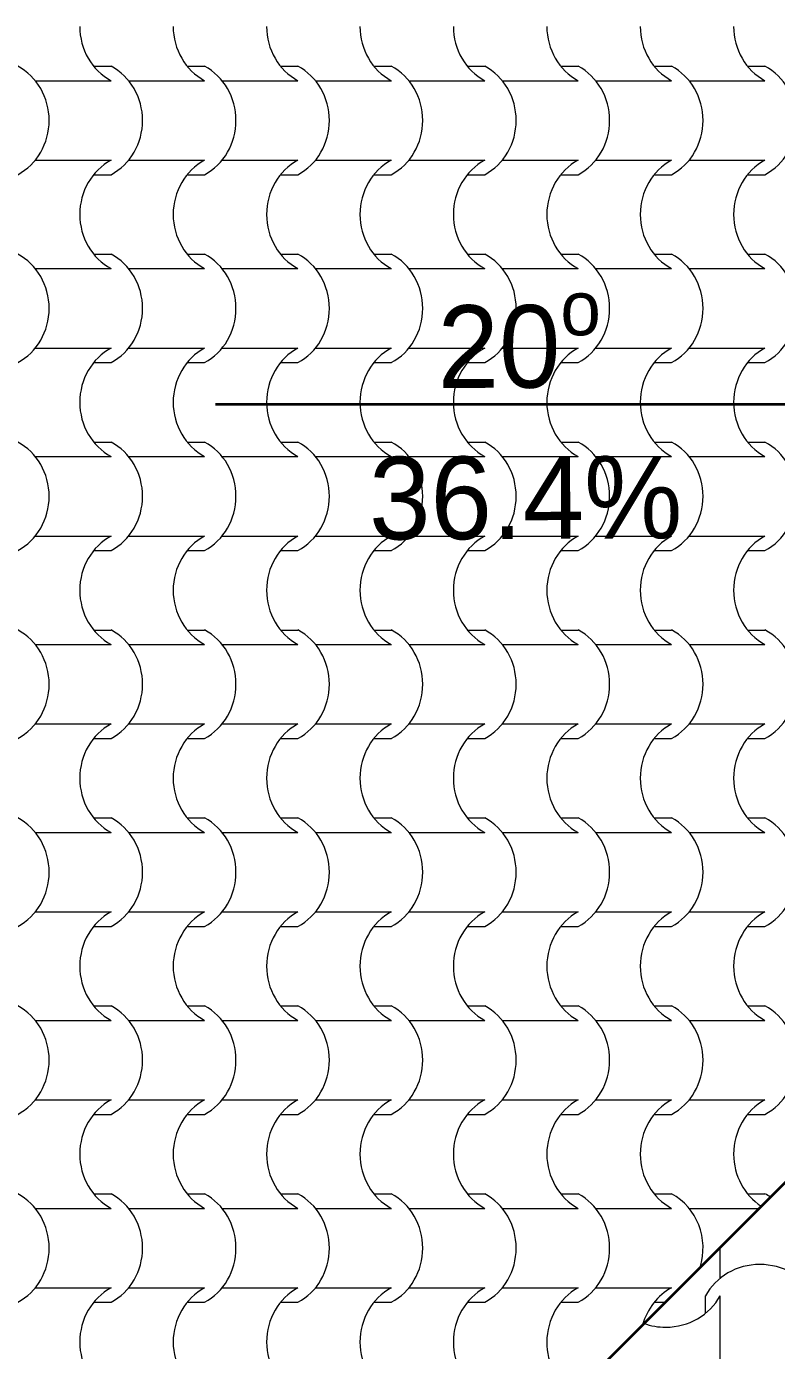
# Model space of a CAD drawing. Extents: x -1929 to 256751, y -18317 to 36108.
# Drawn here: x 249034 to 250169, y 10958 to 12962 of the extents above; entities that cross this region are included whole.
import ezdxf

# ---------------------------------------------------------------- set-up
doc = ezdxf.new("R2010")
doc.units = 0
doc.header["$LTSCALE"] = 5
doc.header["$MEASUREMENT"] = 0
doc.set_wipeout_variables(frame=1)
doc.linetypes.add('Wipeout_Contour', pattern=[100000, 0, -100000])
for name, color, linetype, lineweight in [('102', 254, 'Continuous', 15), ('41', 7, 'Continuous', 35), ('46', 9, 'Continuous', 35)]:
    doc.layers.add(name, color=color, linetype=linetype, lineweight=lineweight)
doc.layers.add('65', color=7, linetype='Continuous', lineweight=20, true_color=0x4e4e4e)
doc.styles.add('GENERATED_STYLE_4', font='arial.ttf')

# ---------------------------------------------------------------- blocks, each defined once
blk = doc.blocks.new('*X264')
at = {"layer": '102', "color": 254, "linetype": 'Continuous', "lineweight": 15}
for p, q in [((267.705, 213.538), (268.232, 213.538)), ((270.53, 213.538), (271.057, 213.538)), ((273.356, 213.538), (273.882, 213.538)), ((276.181, 213.538), (276.708, 213.538)), ((279.006, 213.538), (279.533, 213.538)), ((281.832, 213.538), (282.359, 213.538)), ((284.657, 213.538), (285.184, 213.538)), ((287.483, 213.538), (288.009, 213.538)), ((265.94, 213.098), (267.086, 213.098)), ((267.086, 213.098), (268.232, 213.098)), ((268.765, 213.098), (269.911, 213.098)), ((269.911, 213.098), (271.057, 213.098)), ((271.591, 213.098), (272.736, 213.098)), ((272.736, 213.098), (273.882, 213.098)), ((274.416, 213.098), (275.562, 213.098)), ((275.562, 213.098), (276.708, 213.098)), ((277.241, 213.098), (278.387, 213.098)), ((278.387, 213.098), (279.533, 213.098)), ((280.067, 213.098), (281.213, 213.098)), ((281.213, 213.098), (282.359, 213.098)), ((282.892, 213.098), (284.038, 213.098)), ((284.038, 213.098), (285.184, 213.098)), ((285.718, 213.098), (286.863, 213.098)), ((286.863, 213.098), (288.009, 213.098)), ((265.94, 210.693), (267.086, 210.693)), ((267.086, 210.693), (268.232, 210.693)), ((268.765, 210.693), (269.911, 210.693)), ((269.911, 210.693), (271.057, 210.693)), ((271.591, 210.693), (272.736, 210.693)), ((272.736, 210.693), (273.882, 210.693)), ((274.416, 210.693), (275.562, 210.693)), ((275.562, 210.693), (276.708, 210.693)), ((277.241, 210.693), (278.387, 210.693)), ((278.387, 210.693), (279.533, 210.693)), ((280.067, 210.693), (281.213, 210.693)), ((281.213, 210.693), (282.359, 210.693)), ((282.892, 210.693), (284.038, 210.693)), ((284.038, 210.693), (285.184, 210.693)), ((285.718, 210.693), (286.863, 210.693)), ((286.863, 210.693), (288.009, 210.693)), ((267.705, 210.253), (268.232, 210.253)), ((270.53, 210.253), (271.057, 210.253)), ((273.356, 210.253), (273.882, 210.253)), ((276.181, 210.253), (276.708, 210.253)), ((279.006, 210.253), (279.533, 210.253)), ((281.832, 210.253), (282.359, 210.253)), ((284.657, 210.253), (285.184, 210.253)), ((287.483, 210.253), (288.009, 210.253)), ((267.705, 207.848), (268.232, 207.848)), ((270.53, 207.848), (271.057, 207.848)), ((273.356, 207.848), (273.882, 207.848)), ((276.181, 207.848), (276.708, 207.848)), ((279.006, 207.848), (279.533, 207.848)), ((281.832, 207.848), (282.359, 207.848)), ((284.657, 207.848), (285.184, 207.848)), ((287.483, 207.848), (288.009, 207.848)), ((265.94, 207.408), (267.086, 207.408)), ((267.086, 207.408), (268.232, 207.408)), ((268.765, 207.408), (269.911, 207.408)), ((269.911, 207.408), (271.057, 207.408)), ((271.591, 207.408), (272.736, 207.408)), ((272.736, 207.408), (273.882, 207.408)), ((274.416, 207.408), (275.562, 207.408)), ((275.562, 207.408), (276.708, 207.408)), ((277.241, 207.408), (278.387, 207.408)), ((278.387, 207.408), (279.533, 207.408)), ((280.067, 207.408), (281.213, 207.408)), ((281.213, 207.408), (282.359, 207.408)), ((282.892, 207.408), (284.038, 207.408)), ((284.038, 207.408), (285.184, 207.408)), ((285.718, 207.408), (286.863, 207.408)), ((286.863, 207.408), (288.009, 207.408)), ((265.94, 205.004), (267.086, 205.004)), ((267.086, 205.004), (268.232, 205.004)), ((268.765, 205.004), (269.911, 205.004)), ((269.911, 205.004), (271.057, 205.004)), ((271.591, 205.004), (272.736, 205.004)), ((272.736, 205.004), (273.882, 205.004)), ((274.416, 205.004), (275.562, 205.004)), ((275.562, 205.004), (276.708, 205.004)), ((277.241, 205.004), (278.387, 205.004)), ((278.387, 205.004), (279.533, 205.004)), ((280.067, 205.004), (281.213, 205.004)), ((281.213, 205.004), (282.359, 205.004)), ((282.892, 205.004), (284.038, 205.004)), ((284.038, 205.004), (285.184, 205.004)), ((285.718, 205.004), (286.863, 205.004)), ((286.863, 205.004), (288.009, 205.004)), ((267.705, 204.564), (268.232, 204.564)), ((270.53, 204.564), (271.057, 204.564)), ((273.356, 204.564), (273.882, 204.564)), ((276.181, 204.564), (276.708, 204.564)), ((279.006, 204.564), (279.533, 204.564)), ((281.832, 204.564), (282.359, 204.564)), ((284.657, 204.564), (285.184, 204.564)), ((287.483, 204.564), (288.009, 204.564)), ((267.705, 202.159), (268.232, 202.159)), ((270.53, 202.159), (271.057, 202.159)), ((273.356, 202.159), (273.882, 202.159)), ((276.181, 202.159), (276.708, 202.159)), ((279.006, 202.159), (279.533, 202.159)), ((281.832, 202.159), (282.359, 202.159)), ((284.657, 202.159), (285.184, 202.159)), ((287.483, 202.159), (288.009, 202.159)), ((265.94, 201.719), (267.086, 201.719)), ((267.086, 201.719), (268.232, 201.719)), ((268.765, 201.719), (269.911, 201.719)), ((269.911, 201.719), (271.057, 201.719)), ((271.591, 201.719), (272.736, 201.719)), ((272.736, 201.719), (273.882, 201.719)), ((274.416, 201.719), (275.562, 201.719)), ((275.562, 201.719), (276.708, 201.719)), ((277.241, 201.719), (278.387, 201.719)), ((278.387, 201.719), (279.533, 201.719)), ((280.067, 201.719), (281.213, 201.719)), ((281.213, 201.719), (282.359, 201.719)), ((282.892, 201.719), (284.038, 201.719)), ((284.038, 201.719), (285.184, 201.719)), ((285.718, 201.719), (286.863, 201.719)), ((286.863, 201.719), (288.009, 201.719)), ((265.94, 199.314), (267.086, 199.314)), ((267.086, 199.314), (268.232, 199.314)), ((268.765, 199.314), (269.911, 199.314)), ((269.911, 199.314), (271.057, 199.314)), ((271.591, 199.314), (272.736, 199.314)), ((272.736, 199.314), (273.882, 199.314)), ((274.416, 199.314), (275.562, 199.314)), ((275.562, 199.314), (276.708, 199.314)), ((277.241, 199.314), (278.387, 199.314)), ((278.387, 199.314), (279.533, 199.314)), ((280.067, 199.314), (281.213, 199.314)), ((281.213, 199.314), (282.359, 199.314)), ((282.892, 199.314), (284.038, 199.314)), ((284.038, 199.314), (285.184, 199.314)), ((285.718, 199.314), (286.863, 199.314)), ((286.863, 199.314), (288.009, 199.314)), ((267.705, 198.874), (268.232, 198.874)), ((270.53, 198.874), (271.057, 198.874)), ((273.356, 198.874), (273.882, 198.874)), ((276.181, 198.874), (276.708, 198.874)), ((279.006, 198.874), (279.533, 198.874)), ((281.832, 198.874), (282.359, 198.874)), ((284.657, 198.874), (285.184, 198.874)), ((287.483, 198.874), (288.009, 198.874)), ((267.705, 196.469), (268.232, 196.469)), ((270.53, 196.469), (271.057, 196.469)), ((273.356, 196.469), (273.882, 196.469)), ((276.181, 196.469), (276.708, 196.469)), ((279.006, 196.469), (279.533, 196.469)), ((281.832, 196.469), (282.359, 196.469)), ((284.657, 196.469), (285.184, 196.469)), ((287.483, 196.469), (288.009, 196.469)), ((265.94, 196.029), (267.086, 196.029)), ((267.086, 196.029), (268.232, 196.029)), ((268.765, 196.029), (269.911, 196.029)), ((269.911, 196.029), (271.057, 196.029)), ((271.591, 196.029), (272.736, 196.029)), ((272.736, 196.029), (273.882, 196.029)), ((274.416, 196.029), (275.562, 196.029)), ((275.562, 196.029), (276.708, 196.029)), ((277.241, 196.029), (278.387, 196.029)), ((278.387, 196.029), (279.533, 196.029)), ((280.067, 196.029), (281.213, 196.029)), ((281.213, 196.029), (282.359, 196.029)), ((282.892, 196.029), (284.038, 196.029)), ((284.038, 196.029), (285.184, 196.029)), ((285.718, 196.029), (286.863, 196.029)), ((286.863, 196.029), (288.009, 196.029)), ((265.94, 193.624), (267.086, 193.624)), ((267.086, 193.624), (268.232, 193.624)), ((268.765, 193.624), (269.911, 193.624)), ((269.911, 193.624), (271.057, 193.624)), ((271.591, 193.624), (272.736, 193.624)), ((272.736, 193.624), (273.882, 193.624)), ((274.416, 193.624), (275.562, 193.624)), ((275.562, 193.624), (276.708, 193.624)), ((277.241, 193.624), (278.387, 193.624)), ((278.387, 193.624), (279.533, 193.624)), ((280.067, 193.624), (281.213, 193.624)), ((281.213, 193.624), (282.359, 193.624)), ((282.892, 193.624), (284.038, 193.624)), ((284.038, 193.624), (285.184, 193.624)), ((285.718, 193.624), (286.863, 193.624)), ((286.863, 193.624), (288.009, 193.624)), ((267.705, 193.184), (268.232, 193.184)), ((270.53, 193.184), (271.057, 193.184)), ((273.356, 193.184), (273.882, 193.184)), ((276.181, 193.184), (276.708, 193.184)), ((279.006, 193.184), (279.533, 193.184)), ((281.832, 193.184), (282.359, 193.184)), ((284.657, 193.184), (285.184, 193.184)), ((287.483, 193.184), (288.009, 193.184)), ((267.705, 190.78), (268.232, 190.78)), ((270.53, 190.78), (271.057, 190.78)), ((273.356, 190.78), (273.882, 190.78)), ((276.181, 190.78), (276.708, 190.78)), ((279.006, 190.78), (279.533, 190.78)), ((281.832, 190.78), (282.359, 190.78)), ((284.657, 190.78), (285.184, 190.78)), ((287.483, 190.78), (288.009, 190.78)), ((265.94, 190.34), (267.086, 190.34)), ((267.086, 190.34), (268.232, 190.34)), ((268.765, 190.34), (269.911, 190.34)), ((269.911, 190.34), (271.057, 190.34)), ((271.591, 190.34), (272.736, 190.34)), ((272.736, 190.34), (273.882, 190.34)), ((274.416, 190.34), (275.562, 190.34)), ((275.562, 190.34), (276.708, 190.34)), ((277.241, 190.34), (278.387, 190.34)), ((278.387, 190.34), (279.533, 190.34)), ((280.067, 190.34), (281.213, 190.34)), ((281.213, 190.34), (282.359, 190.34)), ((282.892, 190.34), (284.038, 190.34)), ((284.038, 190.34), (285.184, 190.34)), ((285.718, 190.34), (286.863, 190.34)), ((286.863, 190.34), (288.009, 190.34)), ((265.94, 187.935), (267.086, 187.935)), ((267.086, 187.935), (268.232, 187.935)), ((268.765, 187.935), (269.911, 187.935)), ((269.911, 187.935), (271.057, 187.935)), ((271.591, 187.935), (272.736, 187.935)), ((272.736, 187.935), (273.882, 187.935)), ((274.416, 187.935), (275.562, 187.935)), ((275.562, 187.935), (276.708, 187.935)), ((277.241, 187.935), (278.387, 187.935)), ((278.387, 187.935), (279.533, 187.935)), ((280.067, 187.935), (281.213, 187.935)), ((281.213, 187.935), (282.359, 187.935)), ((282.892, 187.935), (284.038, 187.935)), ((284.038, 187.935), (285.184, 187.935)), ((285.718, 187.935), (286.863, 187.935)), ((286.863, 187.935), (288.009, 187.935)), ((267.705, 187.495), (268.232, 187.495)), ((270.53, 187.495), (271.057, 187.495)), ((273.356, 187.495), (273.882, 187.495)), ((276.181, 187.495), (276.708, 187.495)), ((279.006, 187.495), (279.533, 187.495)), ((281.832, 187.495), (282.359, 187.495)), ((284.657, 187.495), (285.184, 187.495)), ((287.483, 187.495), (288.009, 187.495)), ((267.705, 185.09), (268.232, 185.09)), ((270.53, 185.09), (271.057, 185.09)), ((273.356, 185.09), (273.882, 185.09)), ((276.181, 185.09), (276.708, 185.09)), ((279.006, 185.09), (279.533, 185.09)), ((281.832, 185.09), (282.359, 185.09)), ((284.657, 185.09), (285.184, 185.09)), ((287.483, 185.09), (288.009, 185.09)), ((265.94, 184.65), (267.086, 184.65)), ((267.086, 184.65), (268.232, 184.65)), ((268.765, 184.65), (269.911, 184.65)), ((269.911, 184.65), (271.057, 184.65)), ((271.591, 184.65), (272.736, 184.65)), ((272.736, 184.65), (273.882, 184.65)), ((274.416, 184.65), (275.562, 184.65)), ((275.562, 184.65), (276.708, 184.65)), ((277.241, 184.65), (278.387, 184.65)), ((278.387, 184.65), (279.533, 184.65)), ((280.067, 184.65), (281.213, 184.65)), ((281.213, 184.65), (282.359, 184.65)), ((282.892, 184.65), (284.038, 184.65)), ((284.038, 184.65), (285.184, 184.65)), ((285.718, 184.65), (286.863, 184.65)), ((286.863, 184.65), (288.009, 184.65)), ((265.94, 182.245), (267.086, 182.245)), ((267.086, 182.245), (268.232, 182.245)), ((268.765, 182.245), (269.911, 182.245)), ((269.911, 182.245), (271.057, 182.245)), ((271.591, 182.245), (272.736, 182.245)), ((272.736, 182.245), (273.882, 182.245)), ((274.416, 182.245), (275.562, 182.245)), ((275.562, 182.245), (276.708, 182.245)), ((277.241, 182.245), (278.387, 182.245)), ((278.387, 182.245), (279.533, 182.245)), ((280.067, 182.245), (281.213, 182.245)), ((281.213, 182.245), (282.359, 182.245)), ((282.892, 182.245), (284.038, 182.245)), ((284.038, 182.245), (285.184, 182.245)), ((285.718, 182.245), (286.863, 182.245)), ((286.863, 182.245), (288.009, 182.245)), ((267.705, 181.805), (268.232, 181.805)), ((270.53, 181.805), (271.057, 181.805)), ((273.356, 181.805), (273.882, 181.805)), ((276.181, 181.805), (276.708, 181.805)), ((279.006, 181.805), (279.533, 181.805)), ((281.832, 181.805), (282.359, 181.805)), ((284.657, 181.805), (285.184, 181.805)), ((287.483, 181.805), (288.009, 181.805)), ((267.705, 179.4), (268.232, 179.4)), ((270.53, 179.4), (271.057, 179.4)), ((273.356, 179.4), (273.882, 179.4)), ((276.181, 179.4), (276.708, 179.4)), ((279.006, 179.4), (279.533, 179.4)), ((281.832, 179.4), (282.359, 179.4)), ((284.657, 179.4), (285.184, 179.4)), ((287.483, 179.4), (288.009, 179.4)), ((265.94, 178.96), (267.086, 178.96)), ((267.086, 178.96), (268.232, 178.96)), ((268.765, 178.96), (269.911, 178.96)), ((269.911, 178.96), (271.057, 178.96)), ((271.591, 178.96), (272.736, 178.96)), ((272.736, 178.96), (273.882, 178.96)), ((274.416, 178.96), (275.562, 178.96)), ((275.562, 178.96), (276.708, 178.96)), ((277.241, 178.96), (278.387, 178.96)), ((278.387, 178.96), (279.533, 178.96)), ((280.067, 178.96), (281.213, 178.96)), ((281.213, 178.96), (282.359, 178.96)), ((282.892, 178.96), (284.038, 178.96)), ((284.038, 178.96), (285.184, 178.96)), ((285.718, 178.96), (286.863, 178.96)), ((286.863, 178.96), (287.834, 178.96)), ((265.94, 176.556), (267.086, 176.556)), ((267.086, 176.556), (268.232, 176.556)), ((268.765, 176.556), (269.911, 176.556)), ((269.911, 176.556), (271.057, 176.556)), ((271.591, 176.556), (272.736, 176.556)), ((272.736, 176.556), (273.882, 176.556)), ((274.416, 176.556), (275.562, 176.556)), ((275.562, 176.556), (276.708, 176.556)), ((277.241, 176.556), (278.387, 176.556)), ((278.387, 176.556), (279.533, 176.556)), ((280.067, 176.556), (281.213, 176.556)), ((281.213, 176.556), (282.359, 176.556)), ((282.892, 176.556), (284.038, 176.556)), ((284.038, 176.556), (285.184, 176.556)), ((267.705, 176.116), (268.232, 176.116)), ((270.53, 176.116), (271.057, 176.116)), ((273.356, 176.116), (273.882, 176.116)), ((276.181, 176.116), (276.708, 176.116)), ((279.006, 176.116), (279.533, 176.116)), ((281.832, 176.116), (282.359, 176.116)), ((284.657, 176.116), (284.989, 176.116))]:
    blk.add_line(p, q, dxfattribs=at)
for centre, major_axis, start_param, end_param in [((269.02, 214.746), (0, 1.849), 1.573772, 2.670554), ((271.846, 214.746), (0, 1.849), 1.573772, 2.670554), ((274.671, 214.746), (0, 1.849), 1.573772, 2.670554), ((277.496, 214.746), (0, 1.849), 1.573772, 2.670554), ((280.322, 214.746), (0, 1.849), 1.573772, 2.670554), ((283.147, 214.746), (0, 1.849), 1.573772, 2.670554), ((285.973, 214.746), (0, 1.849), 1.573772, 2.670554), ((288.798, 214.746), (0, 1.849), 1.573772, 2.670554), ((264.63, 211.896), (0, 1.839), 3.607672, 5.817106), ((267.455, 211.896), (0, 1.839), 3.607672, 5.817106), ((270.281, 211.896), (0, 1.839), 3.607672, 5.817106), ((273.106, 211.896), (0, 1.839), 3.607672, 5.817106), ((275.931, 211.896), (0, 1.839), 3.607672, 5.817106), ((278.757, 211.896), (0, 1.839), 3.607672, 5.817106), ((281.582, 211.896), (0, 1.839), 3.607672, 5.817106), ((284.408, 211.896), (0, 1.839), 3.607672, 5.817106), ((287.233, 211.896), (0, 1.839), 3.607672, 5.817106), ((269.02, 209.045), (0, 1.849), 0.471039, 1.56782), ((271.846, 209.045), (0, 1.849), 0.471039, 1.56782), ((274.671, 209.045), (0, 1.849), 0.471039, 1.56782), ((277.496, 209.045), (0, 1.849), 0.471039, 1.56782), ((280.322, 209.045), (0, 1.849), 0.471039, 1.56782), ((283.147, 209.045), (0, 1.849), 0.471039, 1.56782), ((285.973, 209.045), (0, 1.849), 0.471039, 1.56782), ((288.798, 209.045), (0, 1.849), 0.471039, 1.56782), ((269.02, 209.056), (0, 1.849), 1.573772, 2.670554), ((271.846, 209.056), (0, 1.849), 1.573772, 2.670554), ((274.671, 209.056), (0, 1.849), 1.573772, 2.670554), ((277.496, 209.056), (0, 1.849), 1.573772, 2.670554), ((280.322, 209.056), (0, 1.849), 1.573772, 2.670554), ((283.147, 209.056), (0, 1.849), 1.573772, 2.670554), ((285.973, 209.056), (0, 1.849), 1.573772, 2.670554), ((288.798, 209.056), (0, 1.849), 1.573772, 2.670554), ((264.63, 206.206), (0, 1.839), 3.607672, 5.817106), ((267.455, 206.206), (0, 1.839), 3.607672, 5.817106), ((270.281, 206.206), (0, 1.839), 3.607672, 5.817106), ((273.106, 206.206), (0, 1.839), 3.607672, 5.817106), ((275.931, 206.206), (0, 1.839), 3.607672, 5.817106), ((278.757, 206.206), (0, 1.839), 3.607672, 5.817106), ((281.582, 206.206), (0, 1.839), 3.607672, 5.817106), ((284.408, 206.206), (0, 1.839), 3.607672, 5.817106), ((287.233, 206.206), (0, 1.839), 3.607672, 5.817106), ((269.02, 203.356), (0, 1.849), 0.471039, 1.56782), ((271.846, 203.356), (0, 1.849), 0.471039, 1.56782), ((274.671, 203.356), (0, 1.849), 0.471039, 1.56782), ((277.496, 203.356), (0, 1.849), 0.471039, 1.56782), ((280.322, 203.356), (0, 1.849), 0.471039, 1.56782), ((283.147, 203.356), (0, 1.849), 0.471039, 1.56782), ((285.973, 203.356), (0, 1.849), 0.471039, 1.56782), ((288.798, 203.356), (0, 1.849), 0.471039, 1.56782), ((269.02, 203.367), (0, 1.849), 1.573772, 2.670554), ((271.846, 203.367), (0, 1.849), 1.573772, 2.670554), ((274.671, 203.367), (0, 1.849), 1.573772, 2.670554), ((277.496, 203.367), (0, 1.849), 1.573772, 2.670554), ((280.322, 203.367), (0, 1.849), 1.573772, 2.670554), ((283.147, 203.367), (0, 1.849), 1.573772, 2.670554), ((285.973, 203.367), (0, 1.849), 1.573772, 2.670554), ((288.798, 203.367), (0, 1.849), 1.573772, 2.670554), ((264.63, 200.516), (0, 1.839), 3.607672, 5.817106), ((267.455, 200.516), (0, 1.839), 3.607672, 5.817106), ((270.281, 200.516), (0, 1.839), 3.607672, 5.817106), ((273.106, 200.516), (0, 1.839), 3.607672, 5.817106), ((275.931, 200.516), (0, 1.839), 3.607672, 5.817106), ((278.757, 200.516), (0, 1.839), 3.607672, 5.817106), ((281.582, 200.516), (0, 1.839), 3.607672, 5.817106), ((284.408, 200.516), (0, 1.839), 3.607672, 5.817106), ((287.233, 200.516), (0, 1.839), 3.607672, 5.817106), ((269.02, 197.666), (0, 1.849), 0.471039, 1.56782), ((271.846, 197.666), (0, 1.849), 0.471039, 1.56782), ((274.671, 197.666), (0, 1.849), 0.471039, 1.56782), ((277.496, 197.666), (0, 1.849), 0.471039, 1.56782), ((280.322, 197.666), (0, 1.849), 0.471039, 1.56782), ((283.147, 197.666), (0, 1.849), 0.471039, 1.56782), ((285.973, 197.666), (0, 1.849), 0.471039, 1.56782), ((288.798, 197.666), (0, 1.849), 0.471039, 1.56782), ((269.02, 197.677), (0, 1.849), 1.573772, 2.670554), ((271.846, 197.677), (0, 1.849), 1.573772, 2.670554), ((274.671, 197.677), (0, 1.849), 1.573772, 2.670554), ((277.496, 197.677), (0, 1.849), 1.573772, 2.670554), ((280.322, 197.677), (0, 1.849), 1.573772, 2.670554), ((283.147, 197.677), (0, 1.849), 1.573772, 2.670554), ((285.973, 197.677), (0, 1.849), 1.573772, 2.670554), ((288.798, 197.677), (0, 1.849), 1.573772, 2.670554), ((264.63, 194.827), (0, 1.839), 3.607672, 5.817106), ((267.455, 194.827), (0, 1.839), 3.607672, 5.817106), ((270.281, 194.827), (0, 1.839), 3.607672, 5.817106), ((273.106, 194.827), (0, 1.839), 3.607672, 5.817106), ((275.931, 194.827), (0, 1.839), 3.607672, 5.817106), ((278.757, 194.827), (0, 1.839), 3.607672, 5.817106), ((281.582, 194.827), (0, 1.839), 3.607672, 5.817106), ((284.408, 194.827), (0, 1.839), 3.607672, 5.817106), ((287.233, 194.827), (0, 1.839), 3.607672, 5.817106), ((269.02, 191.977), (0, 1.849), 0.471039, 1.56782), ((271.846, 191.977), (0, 1.849), 0.471039, 1.56782), ((274.671, 191.977), (0, 1.849), 0.471039, 1.56782), ((277.496, 191.977), (0, 1.849), 0.471039, 1.56782), ((280.322, 191.977), (0, 1.849), 0.471039, 1.56782), ((283.147, 191.977), (0, 1.849), 0.471039, 1.56782), ((285.973, 191.977), (0, 1.849), 0.471039, 1.56782), ((288.798, 191.977), (0, 1.849), 0.471039, 1.56782), ((269.02, 191.988), (0, 1.849), 1.573772, 2.670554), ((271.846, 191.988), (0, 1.849), 1.573772, 2.670554), ((274.671, 191.988), (0, 1.849), 1.573772, 2.670554), ((277.496, 191.988), (0, 1.849), 1.573772, 2.670554), ((280.322, 191.988), (0, 1.849), 1.573772, 2.670554), ((283.147, 191.988), (0, 1.849), 1.573772, 2.670554), ((285.973, 191.988), (0, 1.849), 1.573772, 2.670554), ((288.798, 191.988), (0, 1.849), 1.573772, 2.670554), ((264.63, 189.137), (0, 1.839), 3.607672, 5.817106), ((267.455, 189.137), (0, 1.839), 3.607672, 5.817106), ((270.281, 189.137), (0, 1.839), 3.607672, 5.817106), ((273.106, 189.137), (0, 1.839), 3.607672, 5.817106), ((275.931, 189.137), (0, 1.839), 3.607672, 5.817106), ((278.757, 189.137), (0, 1.839), 3.607672, 5.817106), ((281.582, 189.137), (0, 1.839), 3.607672, 5.817106), ((284.408, 189.137), (0, 1.839), 3.607672, 5.817106), ((287.233, 189.137), (0, 1.839), 3.607672, 5.817106), ((269.02, 186.287), (0, 1.849), 0.471039, 1.56782), ((271.846, 186.287), (0, 1.849), 0.471039, 1.56782), ((274.671, 186.287), (0, 1.849), 0.471039, 1.56782), ((277.496, 186.287), (0, 1.849), 0.471039, 1.56782), ((280.322, 186.287), (0, 1.849), 0.471039, 1.56782), ((283.147, 186.287), (0, 1.849), 0.471039, 1.56782), ((285.973, 186.287), (0, 1.849), 0.471039, 1.56782), ((288.798, 186.287), (0, 1.849), 0.471039, 1.56782), ((269.02, 186.298), (0, 1.849), 1.573772, 2.670554), ((271.846, 186.298), (0, 1.849), 1.573772, 2.670554), ((274.671, 186.298), (0, 1.849), 1.573772, 2.670554), ((277.496, 186.298), (0, 1.849), 1.573772, 2.670554), ((280.322, 186.298), (0, 1.849), 1.573772, 2.670554), ((283.147, 186.298), (0, 1.849), 1.573772, 2.670554), ((285.973, 186.298), (0, 1.849), 1.573772, 2.670554), ((288.798, 186.298), (0, 1.849), 1.573772, 2.670554), ((264.63, 183.448), (0, 1.839), 3.607672, 5.817106), ((267.455, 183.448), (0, 1.839), 3.607672, 5.817106), ((270.281, 183.448), (0, 1.839), 3.607672, 5.817106), ((273.106, 183.448), (0, 1.839), 3.607672, 5.817106), ((275.931, 183.448), (0, 1.839), 3.607672, 5.817106), ((278.757, 183.448), (0, 1.839), 3.607672, 5.817106), ((281.582, 183.448), (0, 1.839), 3.607672, 5.817106), ((284.408, 183.448), (0, 1.839), 3.607672, 5.817106), ((287.233, 183.448), (0, 1.839), 3.607672, 5.817106), ((269.02, 180.597), (0, 1.849), 0.471039, 1.56782), ((271.846, 180.597), (0, 1.849), 0.471039, 1.56782), ((274.671, 180.597), (0, 1.849), 0.471039, 1.56782), ((277.496, 180.597), (0, 1.849), 0.471039, 1.56782), ((280.322, 180.597), (0, 1.849), 0.471039, 1.56782), ((283.147, 180.597), (0, 1.849), 0.471039, 1.56782), ((285.973, 180.597), (0, 1.849), 0.471039, 1.56782), ((288.798, 180.597), (0, 1.849), 0.471039, 1.56782), ((269.02, 180.608), (0, 1.849), 1.573772, 2.670554), ((271.846, 180.608), (0, 1.849), 1.573772, 2.670554), ((274.671, 180.608), (0, 1.849), 1.573772, 2.670554), ((277.496, 180.608), (0, 1.849), 1.573772, 2.670554), ((280.322, 180.608), (0, 1.849), 1.573772, 2.670554), ((283.147, 180.608), (0, 1.849), 1.573772, 2.670554), ((285.973, 180.608), (0, 1.849), 1.573772, 2.670554), ((288.798, 180.608), (0, 1.849), 1.573772, 2.597985), ((264.63, 177.758), (0, 1.839), 3.607672, 5.817106), ((267.455, 177.758), (0, 1.839), 3.607672, 5.817106), ((270.281, 177.758), (0, 1.839), 3.607672, 5.817106), ((273.106, 177.758), (0, 1.839), 3.607672, 5.817106), ((275.931, 177.758), (0, 1.839), 3.607672, 5.817106), ((278.757, 177.758), (0, 1.839), 3.607672, 5.817106), ((281.582, 177.758), (0, 1.839), 3.607672, 5.817106), ((284.408, 177.758), (0, 1.839), 4.387602, 5.817106), ((287.233, 177.758), (0, 1.839), 5.707378, 5.817106), ((269.02, 174.908), (0, 1.849), 0.471039, 1.56782), ((271.846, 174.908), (0, 1.849), 0.471039, 1.56782), ((274.671, 174.908), (0, 1.849), 0.471039, 1.56782), ((277.496, 174.908), (0, 1.849), 0.471039, 1.56782), ((280.322, 174.908), (0, 1.849), 0.471039, 1.56782), ((283.147, 174.908), (0, 1.849), 0.471039, 1.56782), ((285.973, 174.908), (0, 1.849), 0.471039, 1.282973), ((269.02, 174.919), (0, 1.849), 1.573772, 2.670554), ((271.846, 174.919), (0, 1.849), 1.573772, 2.670554), ((274.671, 174.919), (0, 1.849), 1.573772, 2.670554), ((277.496, 174.919), (0, 1.849), 1.573772, 2.670554), ((280.322, 174.919), (0, 1.849), 1.573772, 2.670554), ((283.147, 174.919), (0, 1.849), 1.573772, 2.582138)]:
    blk.add_ellipse(centre, major_axis=major_axis, ratio=0.939693, start_param=start_param, end_param=end_param, dxfattribs=at)
blk = doc.blocks.new('*X268')
at = {"layer": '102', "color": 254, "linetype": 'Continuous', "lineweight": 15}
for p, q in [((286.651, 176.844), (286.651, 177.777)), ((286.211, 175.784), (286.211, 176.31)), ((286.651, 175.165), (286.651, 176.31)), ((286.651, 174.019), (286.651, 175.165))]:
    blk.add_line(p, q, dxfattribs=at)
for centre, major_axis, start_param, end_param in [((287.853, 175.534), (-1.839, 0), 3.607672, 5.817106), ((285.003, 177.099), (-1.849, 0), 1.573772, 2.670554), ((285.014, 177.099), (-1.849, 0), 1.203875, 1.56782)]:
    blk.add_ellipse(centre, major_axis=major_axis, ratio=0.939693, start_param=start_param, end_param=end_param, dxfattribs=at)

msp = doc.modelspace()

# ---------------------------------------------------------------- wipeouts: each hides what was drawn before it
at = {"color": 254, "linetype": 'Wipeout_Contour', "lineweight": 0, "ltscale": 1886.276001}
msp.add_wipeout([(252919.3, 13950.3), (246169.3, 13950.3), (246169.3, 7800.3), (246919.3, 7050.3), (252919.3, 7050.3), (249469.3, 10500.3)], dxfattribs=at)

# ---------------------------------------------------------------- next in the draw order: linework, layer by layer
at = {"layer": '41', "color": 7, "linetype": 'Continuous', "lineweight": 35, "ltscale": 0.1, "flags": 128}
msp.add_lwpolyline([(252919.3, 13950.3), (249469.3, 10500.3)], dxfattribs=at)

# ---------------------------------------------------------------- next in the draw order: block references
at = {"layer": '65', "color": 251, "linetype": 'Continuous', "lineweight": 20, "true_color": 0x4e4e4e, "xscale": 50.00002355911847, "yscale": 50.00002355911847, "zscale": 50.00002355911847}
msp.add_blockref('*X264', (235750.7, 2225.4), dxfattribs=at)

# ---------------------------------------------------------------- next in the draw order: wipeouts: each hides what was drawn before it
at = {"color": 254, "linetype": 'Wipeout_Contour', "lineweight": 0, "ltscale": 1499.526525}
msp.add_wipeout([(252919.3, 13950.3), (249469.3, 10500.3), (250269.3, 10500.3), (253719.3, 13950.3)], dxfattribs=at)

# ---------------------------------------------------------------- next in the draw order: linework, layer by layer
at = {"layer": '41', "color": 7, "linetype": 'Continuous', "lineweight": 35, "ltscale": 0.1, "flags": 128}
for points in [[(249469.3, 10500.3), (252919.3, 13950.3)], [(249320, 12390.7), (250355.7, 12390.7)]]:
    msp.add_lwpolyline(points, dxfattribs=at)

# ---------------------------------------------------------------- next in the draw order: block references
at = {"layer": '65', "color": 251, "linetype": 'Continuous', "lineweight": 20, "true_color": 0x4e4e4e, "xscale": 50.00002355911847, "yscale": 50.00002355911847, "zscale": 50.00002355911847}
msp.add_blockref('*X268', (235750.7, 2225.4), dxfattribs=at)

# ---------------------------------------------------------------- next in the draw order: texts
at = {"layer": '46', "color": 254, "linetype": 'Continuous', "lineweight": 35, "char_height": 125, "attachment_point": 5, "rotation": 0.2051, "style": 'GENERATED_STYLE_4'}
for s, insert in [('\\A1;{\\pqc;\\fCentury Gothic|b0|i0|c204|p34;20\\fCentury Gothic|b0|i0|c204|p34;\\A1{\\H.66x;\\Sо^  ;}}', (249779.6, 12478.1)), ('\\A1;{\\pqc;\\fCentury Gothic|b0|i0|c204|p34;36.4%}', (249789.3, 12248.3))]:
    msp.add_mtext(s, dxfattribs=dict(at, insert=insert))

doc.saveas('drawing.dxf')
